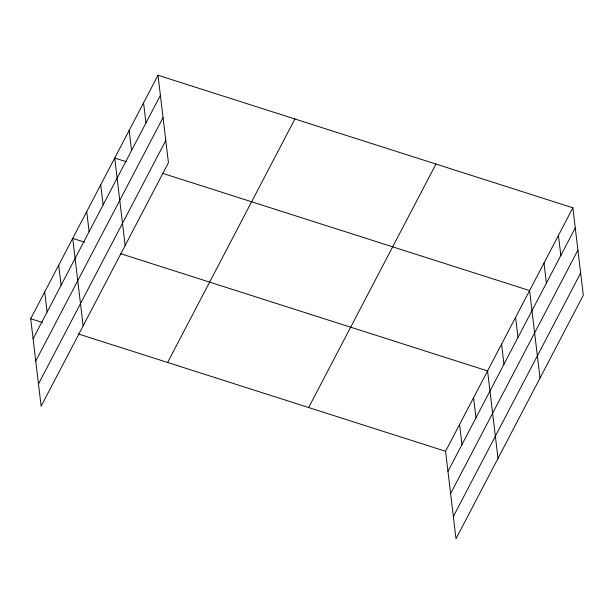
<?xml version="1.0" encoding="UTF-8"?>
<svg xmlns="http://www.w3.org/2000/svg" width="614" height="614" viewBox="0 0 614 614"><rect width="100%" height="100%" fill="white"/><g stroke="black" fill="none" stroke-linecap="round" stroke-linejoin="round"><path stroke-width="0.92" d="M158.005 75.253L168.436 162.718L41.13 406.199L30.7 318.727L158.005 75.253L572.87 207.801L583.3 295.273L455.995 538.747L445.564 451.282L572.87 207.801M33.095 338.813L160.4 95.331M35.75 361.047L163.048 117.573M38.475 383.965L165.78 140.483M167.607 362.475L294.912 118.993M308.658 407.542L435.963 164.061M447.959 471.368L575.264 227.886M450.615 493.602L577.92 250.121M453.347 516.512L580.652 273.03M126.43 161.774L114.718 158.036L125.149 245.5M162.457 173.286L529.59 290.583L540.013 378.055M84.417 242.123L72.713 238.386L83.143 325.85M120.444 253.636L487.577 370.933L498.008 458.405M30.7 318.727L42.412 322.473M78.439 333.985L445.564 451.282M558.441 235.4L560.835 255.478M544.012 262.992L546.406 283.077M515.583 317.369L517.978 337.454M501.577 344.147L503.971 364.232M473.571 397.719L475.965 417.796M459.571 424.497L461.966 444.582M143.576 102.845L145.971 122.93M129.147 130.437L131.542 150.522M100.719 184.814L103.114 204.899M86.712 211.6L89.107 231.685M58.706 265.164L61.101 285.249M44.707 291.949L47.101 312.027"/></g></svg>
